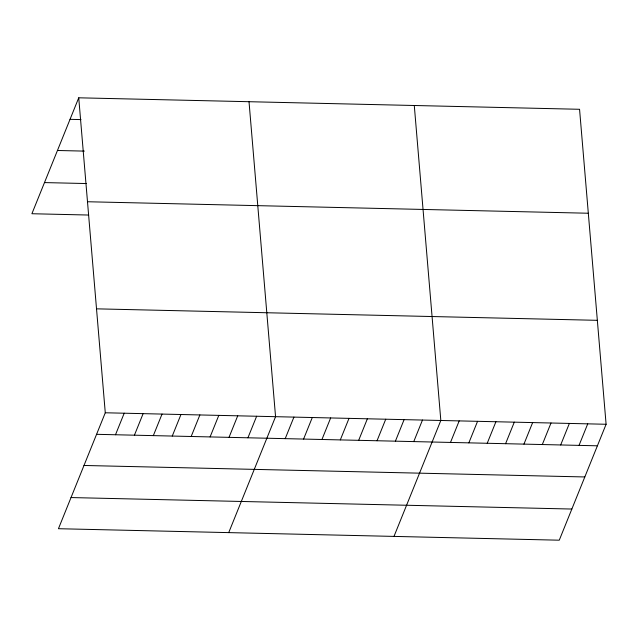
<?xml version="1.0" encoding="UTF-8"?>
<svg xmlns="http://www.w3.org/2000/svg" width="638" height="638" viewBox="0 0 638 638"><rect width="100%" height="100%" fill="white"/><g stroke="black" fill="none" stroke-linecap="round" stroke-linejoin="round"><path stroke-width="0.96" d="M78.737 97.805L105.278 412.778L58.441 528.711L559.263 540.195L606.1 424.27L579.559 109.289L78.737 97.805L31.9 213.73L88.658 215.038M115.494 434.749L124.203 413.217M134.419 435.188L143.119 413.647M153.335 435.618L162.036 414.086M172.26 436.049L180.961 414.517M191.177 436.488L199.877 414.947M210.093 436.918L218.802 415.386M229.018 437.357L237.719 415.816M247.935 437.788L256.635 416.255M228.723 532.618L275.56 416.686L249.019 101.713M285.218 438.641L293.919 417.108M303.584 439.064L312.285 417.531M321.951 439.486L330.651 417.946M340.309 439.909L349.01 418.368M358.676 440.332L367.376 418.791M377.034 440.746L385.735 419.214M395.401 441.169L404.101 419.637M413.767 441.592L422.468 420.059M393.989 536.406L440.826 420.474L414.285 105.501M450.492 442.437L459.193 420.897M468.858 442.852L477.559 421.319M487.217 443.274L495.917 421.742M505.583 443.697L514.284 422.165M523.942 444.12L532.642 422.579M542.308 444.542L551.009 423.002M560.674 444.965L569.375 423.425M579.033 445.38L587.734 423.847M70.036 119.338L80.994 119.593M57.452 150.488L84.336 151.11M44.485 182.588L86.305 183.545M87.494 201.744L588.316 213.236M96.521 308.84L597.343 320.324M105.278 412.778L606.1 424.27M96.577 434.319L597.399 445.803M83.993 465.469L584.815 476.953M71.025 497.56L571.847 509.044"/></g></svg>
